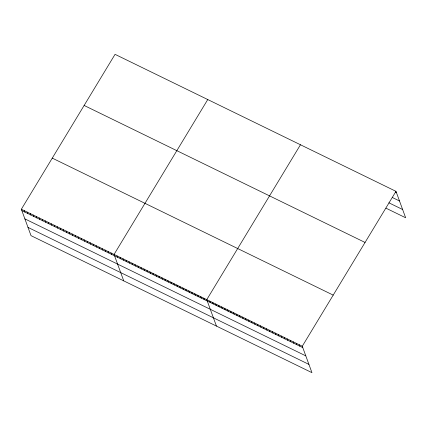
<?xml version="1.0" encoding="UTF-8"?>
<svg xmlns="http://www.w3.org/2000/svg" width="427" height="427" viewBox="0 0 427 427"><rect width="100%" height="100%" fill="white"/><g stroke="black" fill="none" stroke-linecap="round" stroke-linejoin="round"><path stroke-width="0.64" d="M21.35 209.23L302.279 346.228L311.95 372.659L31.022 235.656L21.35 209.23L115.05 54.341L395.978 191.344L405.65 217.77L385.949 208.162M207.757 99.55L114.057 254.439L123.729 280.87M300.464 144.764L206.764 299.647L216.436 326.079M302.279 346.228L395.978 191.344M395.29 192.139L396.48 192.721M392.344 197.493L399.507 200.989M388.896 202.809L402.624 209.502M84.13 105.453L365.058 242.456M52.27 158.118L333.199 295.116M21.857 210.607L302.78 347.61M24.878 218.875L305.807 355.878M27.995 227.394L308.924 364.391M299.29 344.776L299.797 346.153M296.306 343.319L296.813 344.696M293.322 341.862L293.824 343.244M290.339 340.41L290.84 341.787M287.355 338.953L287.857 340.33M284.366 337.495L284.873 338.873M281.382 336.038L281.889 337.421M278.399 334.587L278.9 335.964M275.415 333.129L275.917 334.506M272.426 331.672L272.933 333.055M269.442 330.22L269.949 331.598M266.459 328.763L266.96 330.14M263.475 327.306L263.977 328.683M260.491 325.849L260.993 327.231M257.502 324.397L258.009 325.774M254.519 322.94L255.026 324.317M251.535 321.483L252.037 322.865M248.551 320.031L249.053 321.408M245.562 318.574L246.069 319.951M242.579 317.117L243.086 318.494M239.595 315.66L240.097 317.042M236.611 314.208L237.113 315.585M233.628 312.751L234.129 314.128M230.639 311.294L231.146 312.671M227.655 309.842L228.162 311.219M224.671 308.385L225.173 309.762M221.688 306.928L222.189 308.305M218.699 305.47L219.206 306.853M215.715 304.019L216.222 305.396M212.731 302.562L213.233 303.939M209.748 301.104L210.249 302.481M203.77 298.19L204.277 299.573M200.781 296.733L201.282 298.11M197.792 295.276L198.293 296.653M194.797 293.819L195.304 295.196M191.808 292.356L192.315 293.739M188.819 290.899L189.321 292.276M185.83 289.442L186.332 290.819M182.836 287.985L183.343 289.362M179.847 286.522L180.349 287.905M176.858 285.065L177.36 286.442M173.864 283.608L174.371 284.985M170.875 282.151L171.382 283.528M167.886 280.688L168.387 282.071M164.897 279.231L165.398 280.608M161.902 277.774L162.409 279.151M158.913 276.317L159.42 277.694M155.924 274.855L156.426 276.237M152.93 273.397L153.437 274.774M149.941 271.94L150.448 273.317M146.952 270.483L147.454 271.86M143.963 269.026L144.465 270.403M140.969 267.564L141.476 268.946M137.98 266.106L138.487 267.483M134.991 264.649L135.492 266.026M131.996 263.192L132.503 264.569M129.007 261.73L129.514 263.112M126.018 260.273L126.52 261.65M123.029 258.815L123.531 260.192M120.035 257.358L120.542 258.735M117.046 255.896L117.553 257.278M111.063 252.981L111.57 254.359M108.074 251.524L108.581 252.901M105.085 250.062L105.586 251.444M102.096 248.605L102.597 249.982M99.101 247.148L99.608 248.525M96.112 245.69L96.619 247.068M93.123 244.233L93.625 245.61M90.134 242.771L90.636 244.153M87.14 241.314L87.647 242.691M84.151 239.857L84.653 241.234M81.162 238.399L81.664 239.777M78.168 236.937L78.675 238.319M75.179 235.48L75.686 236.857M72.19 234.023L72.691 235.4M69.201 232.566L69.702 233.943M66.206 231.103L66.713 232.485M63.217 229.646L63.719 231.023M60.228 228.189L60.73 229.566M57.234 226.732L57.741 228.109M54.245 225.269L54.752 226.652M51.256 223.812L51.758 225.189M48.267 222.355L48.769 223.732M45.273 220.898L45.78 222.275M42.284 219.441L42.785 220.818M39.295 217.978L39.796 219.361M36.3 216.521L36.807 217.898M33.311 215.064L33.818 216.441M30.322 213.607L30.824 214.984M27.333 212.144L27.835 213.527M24.339 210.687L24.846 212.064"/></g></svg>
